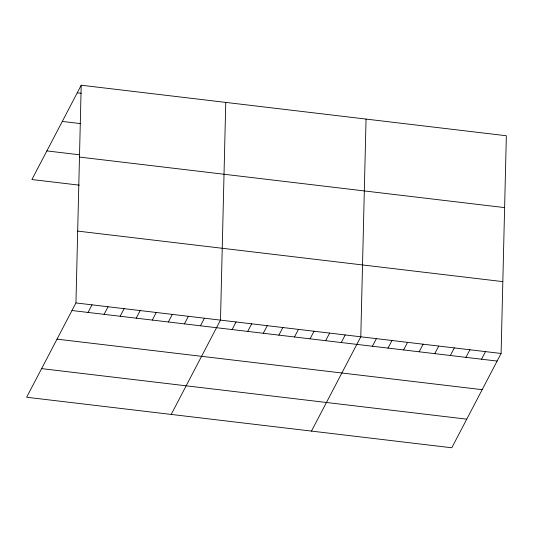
<?xml version="1.0" encoding="UTF-8"?>
<svg xmlns="http://www.w3.org/2000/svg" width="533" height="533" viewBox="0 0 533 533"><rect width="100%" height="100%" fill="white"/><g stroke="black" fill="none" stroke-linecap="round" stroke-linejoin="round"><path stroke-width="0.8" d="M75.953 302.937L81.209 85.227L506.35 135.755L501.093 353.472L451.791 447.773L26.65 397.245L75.953 302.937L501.093 353.472M225.759 102.403L220.495 320.12L171.2 414.427M366.051 119.079L360.794 336.796L311.492 431.097M81.209 85.227L31.907 179.528L79.29 185.158M88.045 312.438L92.009 304.849M104.108 314.343L108.072 306.755M120.165 316.256L124.136 308.667M136.228 318.161L140.192 310.572M152.291 320.073L156.256 312.485M168.348 321.979L172.319 314.39M184.411 323.891L188.376 316.302M200.468 325.796L204.439 318.214M232.121 329.561L236.086 321.972M247.712 331.413L251.676 323.824M263.295 333.265L267.266 325.676M278.886 335.117L282.85 327.529M294.476 336.969L298.44 329.387M310.059 338.828L314.03 331.24M325.65 340.68L329.621 333.092M341.24 342.532L345.204 334.944M372.414 346.237L376.385 338.648M388.004 348.089L391.968 340.5M403.594 349.941L407.558 342.353M419.185 351.793L423.149 344.205M434.768 353.645L438.739 346.057M450.358 355.498L454.323 347.916M465.949 357.35L469.913 349.768M481.532 359.209L485.503 351.62M77.245 92.815L81.256 93.288M62.281 121.431L80.756 123.623M46.871 150.912L78.991 154.73M79.477 157.068L504.611 207.604M77.685 231.095L502.826 281.624M71.982 310.526L497.122 361.061M57.024 339.141L482.165 389.676M41.607 368.629L466.748 419.158"/></g></svg>
